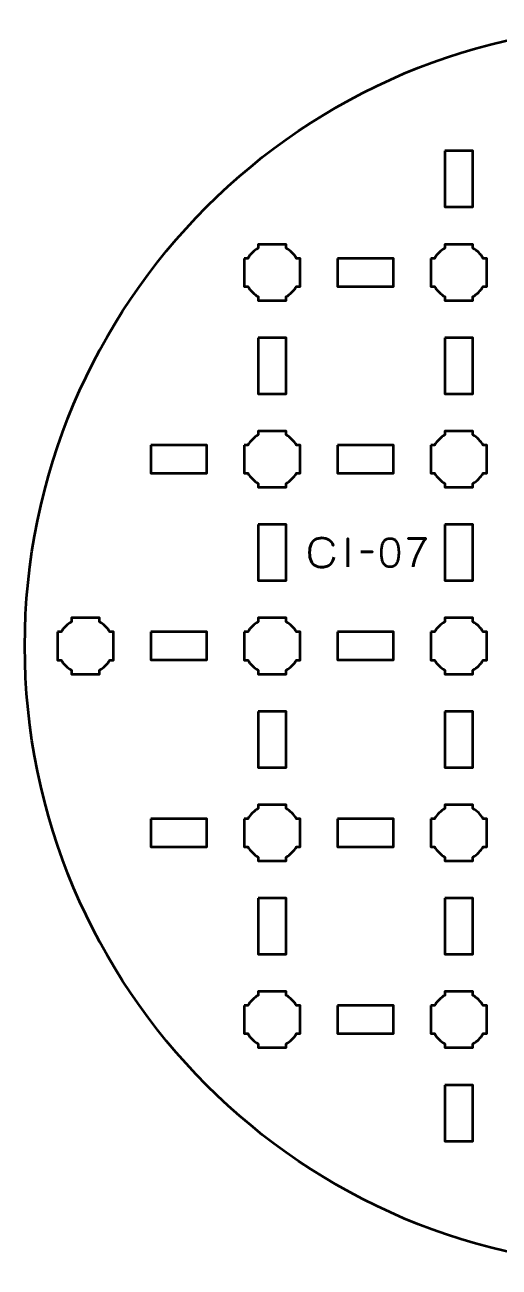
# Model space of a CAD drawing. Header units: centimetres. Extents: x -17.1 to -3.8, y -21.5 to -8.2.
# Drawn here: x -17.15 to -12.07, y -21.5 to -8.2 of the extents above; entities that cross this region are included whole.
import ezdxf

# ---------------------------------------------------------------- set-up
doc = ezdxf.new("R2010")
doc.units = ezdxf.units.CM
doc.header["$MEASUREMENT"] = 0
doc.layers.add('Layer 1', color=7, linetype='Continuous')

msp = doc.modelspace()

# ---------------------------------------------------------------- linework, layer by layer
at = {"layer": 'Layer 1', "lineweight": 53}
msp.add_ellipse((-10.49999, -14.85003), major_axis=(0, 6.65), ratio=1, dxfattribs=at)
for points, knots in [([(-12.64997, -9.54999), (-12.64997, -9.54999), (-12.34997, -9.54999), (-12.34997, -9.54999), (-12.34997, -9.54999), (-12.34997, -9.54999), (-12.34997, -10.14999), (-12.34997, -10.14999), (-12.34997, -10.14999), (-12.34997, -10.14999), (-12.64997, -10.14999), (-12.64997, -10.14999), (-12.64997, -10.14999), (-12.64997, -10.14999), (-12.64997, -9.54999), (-12.64997, -9.54999)], [0, 0, 0, 0, 0.25, 0.25, 0.25, 0.25, 0.5, 0.5, 0.5, 0.5, 0.75, 0.75, 0.75, 0.75, 1, 1, 1, 1]), ([(-14.8, -10.69994), (-14.8, -10.69994), (-14.7598, -10.69994), (-14.7598, -10.69994), (-14.7598, -10.69994), (-14.73347, -10.65442), (-14.69551, -10.61649), (-14.65, -10.59016), (-14.65, -10.59016), (-14.65, -10.59016), (-14.65, -10.54994), (-14.65, -10.54994), (-14.65, -10.54994), (-14.65, -10.54994), (-14.35, -10.54994), (-14.35, -10.54994), (-14.35, -10.54994), (-14.35, -10.54994), (-14.35, -10.59013), (-14.35, -10.59013), (-14.35, -10.59013), (-14.30447, -10.61646), (-14.26648, -10.65441), (-14.24012, -10.69994), (-14.24012, -10.69994), (-14.24012, -10.69994), (-14.2, -10.69994), (-14.2, -10.69994), (-14.2, -10.69994), (-14.2, -10.69994), (-14.2, -10.84536), (-14.2, -10.84536), (-14.2, -10.84536), (-14.2, -10.84536), (-14.19994, -10.85001), (-14.19994, -10.85001), (-14.19994, -10.85001), (-14.19994, -10.85001), (-14.2, -10.85465), (-14.2, -10.85465), (-14.2, -10.85465), (-14.2, -10.85465), (-14.2, -10.99994), (-14.2, -10.99994), (-14.2, -10.99994), (-14.2, -10.99994), (-14.24007, -10.99994), (-14.24007, -10.99994), (-14.24007, -10.99994), (-14.26642, -11.04551), (-14.30442, -11.08352), (-14.35, -11.10988), (-14.35, -11.10988), (-14.35, -11.10988), (-14.35, -11.14994), (-14.35, -11.14994), (-14.35, -11.14994), (-14.35, -11.14994), (-14.49328, -11.14994), (-14.49328, -11.14994), (-14.49328, -11.14994), (-14.49328, -11.14994), (-14.49995, -11.15002), (-14.49995, -11.15002), (-14.49995, -11.15002), (-14.49995, -11.15002), (-14.50663, -11.14994), (-14.50663, -11.14994), (-14.50663, -11.14994), (-14.50663, -11.14994), (-14.65, -11.14994), (-14.65, -11.14994), (-14.65, -11.14994), (-14.65, -11.14994), (-14.65, -11.10984), (-14.65, -11.10984), (-14.65, -11.10984), (-14.69554, -11.08348), (-14.73352, -11.04549), (-14.75985, -10.99994), (-14.75985, -10.99994), (-14.75985, -10.99994), (-14.8, -10.99994), (-14.8, -10.99994), (-14.8, -10.99994), (-14.8, -10.99994), (-14.8, -10.69994), (-14.8, -10.69994)], [0, 0, 0, 0, 0.04545455, 0.04545455, 0.04545455, 0.04545455, 0.09090909, 0.09090909, 0.09090909, 0.09090909, 0.13636364, 0.13636364, 0.13636364, 0.13636364, 0.18181818, 0.18181818, 0.18181818, 0.18181818, 0.22727273, 0.22727273, 0.22727273, 0.22727273, 0.27272727, 0.27272727, 0.27272727, 0.27272727, 0.31818182, 0.31818182, 0.31818182, 0.31818182, 0.36363636, 0.36363636, 0.36363636, 0.36363636, 0.40909091, 0.40909091, 0.40909091, 0.40909091, 0.45454545, 0.45454545, 0.45454545, 0.45454545, 0.5, 0.5, 0.5, 0.5, 0.54545455, 0.54545455, 0.54545455, 0.54545455, 0.59090909, 0.59090909, 0.59090909, 0.59090909, 0.63636364, 0.63636364, 0.63636364, 0.63636364, 0.68181818, 0.68181818, 0.68181818, 0.68181818, 0.72727273, 0.72727273, 0.72727273, 0.72727273, 0.77272727, 0.77272727, 0.77272727, 0.77272727, 0.81818182, 0.81818182, 0.81818182, 0.81818182, 0.86363636, 0.86363636, 0.86363636, 0.86363636, 0.90909091, 0.90909091, 0.90909091, 0.90909091, 0.95454545, 0.95454545, 0.95454545, 0.95454545, 1, 1, 1, 1]), ([(-12.8, -10.69994), (-12.8, -10.69994), (-12.7598, -10.69994), (-12.7598, -10.69994), (-12.7598, -10.69994), (-12.73347, -10.65442), (-12.69551, -10.61649), (-12.65, -10.59016), (-12.65, -10.59016), (-12.65, -10.59016), (-12.65, -10.54994), (-12.65, -10.54994), (-12.65, -10.54994), (-12.65, -10.54994), (-12.35, -10.54994), (-12.35, -10.54994), (-12.35, -10.54994), (-12.35, -10.54994), (-12.35, -10.59013), (-12.35, -10.59013), (-12.35, -10.59013), (-12.30447, -10.61646), (-12.26648, -10.65441), (-12.24012, -10.69994), (-12.24012, -10.69994), (-12.24012, -10.69994), (-12.2, -10.69994), (-12.2, -10.69994), (-12.2, -10.69994), (-12.2, -10.69994), (-12.2, -10.84536), (-12.2, -10.84536), (-12.2, -10.84536), (-12.2, -10.84536), (-12.19994, -10.85001), (-12.19994, -10.85001), (-12.19994, -10.85001), (-12.19994, -10.85001), (-12.2, -10.85465), (-12.2, -10.85465), (-12.2, -10.85465), (-12.2, -10.85465), (-12.2, -10.99994), (-12.2, -10.99994), (-12.2, -10.99994), (-12.2, -10.99994), (-12.24007, -10.99994), (-12.24007, -10.99994), (-12.24007, -10.99994), (-12.26642, -11.04551), (-12.30442, -11.08352), (-12.35, -11.10988), (-12.35, -11.10988), (-12.35, -11.10988), (-12.35, -11.14994), (-12.35, -11.14994), (-12.35, -11.14994), (-12.35, -11.14994), (-12.49328, -11.14994), (-12.49328, -11.14994), (-12.49328, -11.14994), (-12.49328, -11.14994), (-12.49995, -11.15002), (-12.49995, -11.15002), (-12.49995, -11.15002), (-12.49995, -11.15002), (-12.50663, -11.14994), (-12.50663, -11.14994), (-12.50663, -11.14994), (-12.50663, -11.14994), (-12.65, -11.14994), (-12.65, -11.14994), (-12.65, -11.14994), (-12.65, -11.14994), (-12.65, -11.10984), (-12.65, -11.10984), (-12.65, -11.10984), (-12.69554, -11.08348), (-12.73352, -11.04549), (-12.75985, -10.99994), (-12.75985, -10.99994), (-12.75985, -10.99994), (-12.8, -10.99994), (-12.8, -10.99994), (-12.8, -10.99994), (-12.8, -10.99994), (-12.8, -10.69994), (-12.8, -10.69994)], [0, 0, 0, 0, 0.04545455, 0.04545455, 0.04545455, 0.04545455, 0.09090909, 0.09090909, 0.09090909, 0.09090909, 0.13636364, 0.13636364, 0.13636364, 0.13636364, 0.18181818, 0.18181818, 0.18181818, 0.18181818, 0.22727273, 0.22727273, 0.22727273, 0.22727273, 0.27272727, 0.27272727, 0.27272727, 0.27272727, 0.31818182, 0.31818182, 0.31818182, 0.31818182, 0.36363636, 0.36363636, 0.36363636, 0.36363636, 0.40909091, 0.40909091, 0.40909091, 0.40909091, 0.45454545, 0.45454545, 0.45454545, 0.45454545, 0.5, 0.5, 0.5, 0.5, 0.54545455, 0.54545455, 0.54545455, 0.54545455, 0.59090909, 0.59090909, 0.59090909, 0.59090909, 0.63636364, 0.63636364, 0.63636364, 0.63636364, 0.68181818, 0.68181818, 0.68181818, 0.68181818, 0.72727273, 0.72727273, 0.72727273, 0.72727273, 0.77272727, 0.77272727, 0.77272727, 0.77272727, 0.81818182, 0.81818182, 0.81818182, 0.81818182, 0.86363636, 0.86363636, 0.86363636, 0.86363636, 0.90909091, 0.90909091, 0.90909091, 0.90909091, 0.95454545, 0.95454545, 0.95454545, 0.95454545, 1, 1, 1, 1]), ([(-13.79995, -10.69997), (-13.79995, -10.69997), (-13.19995, -10.69997), (-13.19995, -10.69997), (-13.19995, -10.69997), (-13.19995, -10.69997), (-13.19995, -10.99997), (-13.19995, -10.99997), (-13.19995, -10.99997), (-13.19995, -10.99997), (-13.79995, -10.99997), (-13.79995, -10.99997), (-13.79995, -10.99997), (-13.79995, -10.99997), (-13.79995, -10.69997), (-13.79995, -10.69997)], [0, 0, 0, 0, 0.25, 0.25, 0.25, 0.25, 0.5, 0.5, 0.5, 0.5, 0.75, 0.75, 0.75, 0.75, 1, 1, 1, 1]), ([(-14.65004, -11.54999), (-14.65004, -11.54999), (-14.35004, -11.54999), (-14.35004, -11.54999), (-14.35004, -11.54999), (-14.35004, -11.54999), (-14.35004, -12.14999), (-14.35004, -12.14999), (-14.35004, -12.14999), (-14.35004, -12.14999), (-14.65004, -12.14999), (-14.65004, -12.14999), (-14.65004, -12.14999), (-14.65004, -12.14999), (-14.65004, -11.54999), (-14.65004, -11.54999)], [0, 0, 0, 0, 0.25, 0.25, 0.25, 0.25, 0.5, 0.5, 0.5, 0.5, 0.75, 0.75, 0.75, 0.75, 1, 1, 1, 1]), ([(-12.64997, -11.54999), (-12.64997, -11.54999), (-12.34997, -11.54999), (-12.34997, -11.54999), (-12.34997, -11.54999), (-12.34997, -11.54999), (-12.34997, -12.14999), (-12.34997, -12.14999), (-12.34997, -12.14999), (-12.34997, -12.14999), (-12.64997, -12.14999), (-12.64997, -12.14999), (-12.64997, -12.14999), (-12.64997, -12.14999), (-12.64997, -11.54999), (-12.64997, -11.54999)], [0, 0, 0, 0, 0.25, 0.25, 0.25, 0.25, 0.5, 0.5, 0.5, 0.5, 0.75, 0.75, 0.75, 0.75, 1, 1, 1, 1]), ([(-14.8, -12.69994), (-14.8, -12.69994), (-14.7598, -12.69994), (-14.7598, -12.69994), (-14.7598, -12.69994), (-14.73347, -12.65442), (-14.69551, -12.61649), (-14.65, -12.59016), (-14.65, -12.59016), (-14.65, -12.59016), (-14.65, -12.54994), (-14.65, -12.54994), (-14.65, -12.54994), (-14.65, -12.54994), (-14.35, -12.54994), (-14.35, -12.54994), (-14.35, -12.54994), (-14.35, -12.54994), (-14.35, -12.59013), (-14.35, -12.59013), (-14.35, -12.59013), (-14.30447, -12.61646), (-14.26648, -12.65441), (-14.24012, -12.69994), (-14.24012, -12.69994), (-14.24012, -12.69994), (-14.2, -12.69994), (-14.2, -12.69994), (-14.2, -12.69994), (-14.2, -12.69994), (-14.2, -12.84536), (-14.2, -12.84536), (-14.2, -12.84536), (-14.2, -12.84536), (-14.19994, -12.85001), (-14.19994, -12.85001), (-14.19994, -12.85001), (-14.19994, -12.85001), (-14.2, -12.85465), (-14.2, -12.85465), (-14.2, -12.85465), (-14.2, -12.85465), (-14.2, -12.99994), (-14.2, -12.99994), (-14.2, -12.99994), (-14.2, -12.99994), (-14.24007, -12.99994), (-14.24007, -12.99994), (-14.24007, -12.99994), (-14.26642, -13.04551), (-14.30442, -13.08352), (-14.35, -13.10988), (-14.35, -13.10988), (-14.35, -13.10988), (-14.35, -13.14994), (-14.35, -13.14994), (-14.35, -13.14994), (-14.35, -13.14994), (-14.49328, -13.14994), (-14.49328, -13.14994), (-14.49328, -13.14994), (-14.49328, -13.14994), (-14.49995, -13.15002), (-14.49995, -13.15002), (-14.49995, -13.15002), (-14.49995, -13.15002), (-14.50663, -13.14994), (-14.50663, -13.14994), (-14.50663, -13.14994), (-14.50663, -13.14994), (-14.65, -13.14994), (-14.65, -13.14994), (-14.65, -13.14994), (-14.65, -13.14994), (-14.65, -13.10984), (-14.65, -13.10984), (-14.65, -13.10984), (-14.69554, -13.08348), (-14.73352, -13.04549), (-14.75985, -12.99994), (-14.75985, -12.99994), (-14.75985, -12.99994), (-14.8, -12.99994), (-14.8, -12.99994), (-14.8, -12.99994), (-14.8, -12.99994), (-14.8, -12.69994), (-14.8, -12.69994)], [0, 0, 0, 0, 0.04545455, 0.04545455, 0.04545455, 0.04545455, 0.09090909, 0.09090909, 0.09090909, 0.09090909, 0.13636364, 0.13636364, 0.13636364, 0.13636364, 0.18181818, 0.18181818, 0.18181818, 0.18181818, 0.22727273, 0.22727273, 0.22727273, 0.22727273, 0.27272727, 0.27272727, 0.27272727, 0.27272727, 0.31818182, 0.31818182, 0.31818182, 0.31818182, 0.36363636, 0.36363636, 0.36363636, 0.36363636, 0.40909091, 0.40909091, 0.40909091, 0.40909091, 0.45454545, 0.45454545, 0.45454545, 0.45454545, 0.5, 0.5, 0.5, 0.5, 0.54545455, 0.54545455, 0.54545455, 0.54545455, 0.59090909, 0.59090909, 0.59090909, 0.59090909, 0.63636364, 0.63636364, 0.63636364, 0.63636364, 0.68181818, 0.68181818, 0.68181818, 0.68181818, 0.72727273, 0.72727273, 0.72727273, 0.72727273, 0.77272727, 0.77272727, 0.77272727, 0.77272727, 0.81818182, 0.81818182, 0.81818182, 0.81818182, 0.86363636, 0.86363636, 0.86363636, 0.86363636, 0.90909091, 0.90909091, 0.90909091, 0.90909091, 0.95454545, 0.95454545, 0.95454545, 0.95454545, 1, 1, 1, 1]), ([(-12.8, -12.69994), (-12.8, -12.69994), (-12.7598, -12.69994), (-12.7598, -12.69994), (-12.7598, -12.69994), (-12.73347, -12.65442), (-12.69551, -12.61649), (-12.65, -12.59016), (-12.65, -12.59016), (-12.65, -12.59016), (-12.65, -12.54994), (-12.65, -12.54994), (-12.65, -12.54994), (-12.65, -12.54994), (-12.35, -12.54994), (-12.35, -12.54994), (-12.35, -12.54994), (-12.35, -12.54994), (-12.35, -12.59013), (-12.35, -12.59013), (-12.35, -12.59013), (-12.30447, -12.61646), (-12.26648, -12.65441), (-12.24012, -12.69994), (-12.24012, -12.69994), (-12.24012, -12.69994), (-12.2, -12.69994), (-12.2, -12.69994), (-12.2, -12.69994), (-12.2, -12.69994), (-12.2, -12.84536), (-12.2, -12.84536), (-12.2, -12.84536), (-12.2, -12.84536), (-12.19994, -12.85001), (-12.19994, -12.85001), (-12.19994, -12.85001), (-12.19994, -12.85001), (-12.2, -12.85465), (-12.2, -12.85465), (-12.2, -12.85465), (-12.2, -12.85465), (-12.2, -12.99994), (-12.2, -12.99994), (-12.2, -12.99994), (-12.2, -12.99994), (-12.24007, -12.99994), (-12.24007, -12.99994), (-12.24007, -12.99994), (-12.26642, -13.04551), (-12.30442, -13.08352), (-12.35, -13.10988), (-12.35, -13.10988), (-12.35, -13.10988), (-12.35, -13.14994), (-12.35, -13.14994), (-12.35, -13.14994), (-12.35, -13.14994), (-12.49328, -13.14994), (-12.49328, -13.14994), (-12.49328, -13.14994), (-12.49328, -13.14994), (-12.49995, -13.15002), (-12.49995, -13.15002), (-12.49995, -13.15002), (-12.49995, -13.15002), (-12.50663, -13.14994), (-12.50663, -13.14994), (-12.50663, -13.14994), (-12.50663, -13.14994), (-12.65, -13.14994), (-12.65, -13.14994), (-12.65, -13.14994), (-12.65, -13.14994), (-12.65, -13.10984), (-12.65, -13.10984), (-12.65, -13.10984), (-12.69554, -13.08348), (-12.73352, -13.04549), (-12.75985, -12.99994), (-12.75985, -12.99994), (-12.75985, -12.99994), (-12.8, -12.99994), (-12.8, -12.99994), (-12.8, -12.99994), (-12.8, -12.99994), (-12.8, -12.69994), (-12.8, -12.69994)], [0, 0, 0, 0, 0.04545455, 0.04545455, 0.04545455, 0.04545455, 0.09090909, 0.09090909, 0.09090909, 0.09090909, 0.13636364, 0.13636364, 0.13636364, 0.13636364, 0.18181818, 0.18181818, 0.18181818, 0.18181818, 0.22727273, 0.22727273, 0.22727273, 0.22727273, 0.27272727, 0.27272727, 0.27272727, 0.27272727, 0.31818182, 0.31818182, 0.31818182, 0.31818182, 0.36363636, 0.36363636, 0.36363636, 0.36363636, 0.40909091, 0.40909091, 0.40909091, 0.40909091, 0.45454545, 0.45454545, 0.45454545, 0.45454545, 0.5, 0.5, 0.5, 0.5, 0.54545455, 0.54545455, 0.54545455, 0.54545455, 0.59090909, 0.59090909, 0.59090909, 0.59090909, 0.63636364, 0.63636364, 0.63636364, 0.63636364, 0.68181818, 0.68181818, 0.68181818, 0.68181818, 0.72727273, 0.72727273, 0.72727273, 0.72727273, 0.77272727, 0.77272727, 0.77272727, 0.77272727, 0.81818182, 0.81818182, 0.81818182, 0.81818182, 0.86363636, 0.86363636, 0.86363636, 0.86363636, 0.90909091, 0.90909091, 0.90909091, 0.90909091, 0.95454545, 0.95454545, 0.95454545, 0.95454545, 1, 1, 1, 1]), ([(-15.79995, -12.69997), (-15.79995, -12.69997), (-15.19995, -12.69997), (-15.19995, -12.69997), (-15.19995, -12.69997), (-15.19995, -12.69997), (-15.19995, -12.99997), (-15.19995, -12.99997), (-15.19995, -12.99997), (-15.19995, -12.99997), (-15.79995, -12.99997), (-15.79995, -12.99997), (-15.79995, -12.99997), (-15.79995, -12.99997), (-15.79995, -12.69997), (-15.79995, -12.69997)], [0, 0, 0, 0, 0.25, 0.25, 0.25, 0.25, 0.5, 0.5, 0.5, 0.5, 0.75, 0.75, 0.75, 0.75, 1, 1, 1, 1]), ([(-13.79995, -12.69997), (-13.79995, -12.69997), (-13.19995, -12.69997), (-13.19995, -12.69997), (-13.19995, -12.69997), (-13.19995, -12.69997), (-13.19995, -12.99997), (-13.19995, -12.99997), (-13.19995, -12.99997), (-13.19995, -12.99997), (-13.79995, -12.99997), (-13.79995, -12.99997), (-13.79995, -12.99997), (-13.79995, -12.99997), (-13.79995, -12.69997), (-13.79995, -12.69997)], [0, 0, 0, 0, 0.25, 0.25, 0.25, 0.25, 0.5, 0.5, 0.5, 0.5, 0.75, 0.75, 0.75, 0.75, 1, 1, 1, 1]), ([(-14.64997, -13.55002), (-14.64997, -13.55002), (-14.34997, -13.55002), (-14.34997, -13.55002), (-14.34997, -13.55002), (-14.34997, -13.55002), (-14.34997, -14.15002), (-14.34997, -14.15002), (-14.34997, -14.15002), (-14.34997, -14.15002), (-14.64997, -14.15002), (-14.64997, -14.15002), (-14.64997, -14.15002), (-14.64997, -14.15002), (-14.64997, -13.55002), (-14.64997, -13.55002)], [0, 0, 0, 0, 0.25, 0.25, 0.25, 0.25, 0.5, 0.5, 0.5, 0.5, 0.75, 0.75, 0.75, 0.75, 1, 1, 1, 1]), ([(-12.64997, -13.54995), (-12.64997, -13.54995), (-12.34997, -13.54995), (-12.34997, -13.54995), (-12.34997, -13.54995), (-12.34997, -13.54995), (-12.34997, -14.14996), (-12.34997, -14.14996), (-12.34997, -14.14996), (-12.34997, -14.14996), (-12.64997, -14.14996), (-12.64997, -14.14996), (-12.64997, -14.14996), (-12.64997, -14.14996), (-12.64997, -13.54995), (-12.64997, -13.54995)], [0, 0, 0, 0, 0.25, 0.25, 0.25, 0.25, 0.5, 0.5, 0.5, 0.5, 0.75, 0.75, 0.75, 0.75, 1, 1, 1, 1]), ([(-16.8, -14.69994), (-16.8, -14.69994), (-16.7598, -14.69994), (-16.7598, -14.69994), (-16.7598, -14.69994), (-16.73347, -14.65442), (-16.69551, -14.61649), (-16.65, -14.59016), (-16.65, -14.59016), (-16.65, -14.59016), (-16.65, -14.54994), (-16.65, -14.54994), (-16.65, -14.54994), (-16.65, -14.54994), (-16.35, -14.54994), (-16.35, -14.54994), (-16.35, -14.54994), (-16.35, -14.54994), (-16.35, -14.59013), (-16.35, -14.59013), (-16.35, -14.59013), (-16.30447, -14.61646), (-16.26648, -14.65441), (-16.24012, -14.69994), (-16.24012, -14.69994), (-16.24012, -14.69994), (-16.2, -14.69994), (-16.2, -14.69994), (-16.2, -14.69994), (-16.2, -14.69994), (-16.2, -14.84536), (-16.2, -14.84536), (-16.2, -14.84536), (-16.2, -14.84536), (-16.19994, -14.85001), (-16.19994, -14.85001), (-16.19994, -14.85001), (-16.19994, -14.85001), (-16.2, -14.85465), (-16.2, -14.85465), (-16.2, -14.85465), (-16.2, -14.85465), (-16.2, -14.99994), (-16.2, -14.99994), (-16.2, -14.99994), (-16.2, -14.99994), (-16.24007, -14.99994), (-16.24007, -14.99994), (-16.24007, -14.99994), (-16.26642, -15.04551), (-16.30442, -15.08352), (-16.35, -15.10988), (-16.35, -15.10988), (-16.35, -15.10988), (-16.35, -15.14994), (-16.35, -15.14994), (-16.35, -15.14994), (-16.35, -15.14994), (-16.49328, -15.14994), (-16.49328, -15.14994), (-16.49328, -15.14994), (-16.49328, -15.14994), (-16.49995, -15.15002), (-16.49995, -15.15002), (-16.49995, -15.15002), (-16.49995, -15.15002), (-16.50663, -15.14994), (-16.50663, -15.14994), (-16.50663, -15.14994), (-16.50663, -15.14994), (-16.65, -15.14994), (-16.65, -15.14994), (-16.65, -15.14994), (-16.65, -15.14994), (-16.65, -15.10984), (-16.65, -15.10984), (-16.65, -15.10984), (-16.69554, -15.08348), (-16.73352, -15.04549), (-16.75985, -14.99994), (-16.75985, -14.99994), (-16.75985, -14.99994), (-16.8, -14.99994), (-16.8, -14.99994), (-16.8, -14.99994), (-16.8, -14.99994), (-16.8, -14.69994), (-16.8, -14.69994)], [0, 0, 0, 0, 0.04545455, 0.04545455, 0.04545455, 0.04545455, 0.09090909, 0.09090909, 0.09090909, 0.09090909, 0.13636364, 0.13636364, 0.13636364, 0.13636364, 0.18181818, 0.18181818, 0.18181818, 0.18181818, 0.22727273, 0.22727273, 0.22727273, 0.22727273, 0.27272727, 0.27272727, 0.27272727, 0.27272727, 0.31818182, 0.31818182, 0.31818182, 0.31818182, 0.36363636, 0.36363636, 0.36363636, 0.36363636, 0.40909091, 0.40909091, 0.40909091, 0.40909091, 0.45454545, 0.45454545, 0.45454545, 0.45454545, 0.5, 0.5, 0.5, 0.5, 0.54545455, 0.54545455, 0.54545455, 0.54545455, 0.59090909, 0.59090909, 0.59090909, 0.59090909, 0.63636364, 0.63636364, 0.63636364, 0.63636364, 0.68181818, 0.68181818, 0.68181818, 0.68181818, 0.72727273, 0.72727273, 0.72727273, 0.72727273, 0.77272727, 0.77272727, 0.77272727, 0.77272727, 0.81818182, 0.81818182, 0.81818182, 0.81818182, 0.86363636, 0.86363636, 0.86363636, 0.86363636, 0.90909091, 0.90909091, 0.90909091, 0.90909091, 0.95454545, 0.95454545, 0.95454545, 0.95454545, 1, 1, 1, 1]), ([(-14.8, -14.69994), (-14.8, -14.69994), (-14.7598, -14.69994), (-14.7598, -14.69994), (-14.7598, -14.69994), (-14.73347, -14.65442), (-14.69551, -14.61649), (-14.65, -14.59016), (-14.65, -14.59016), (-14.65, -14.59016), (-14.65, -14.54994), (-14.65, -14.54994), (-14.65, -14.54994), (-14.65, -14.54994), (-14.35, -14.54994), (-14.35, -14.54994), (-14.35, -14.54994), (-14.35, -14.54994), (-14.35, -14.59013), (-14.35, -14.59013), (-14.35, -14.59013), (-14.30447, -14.61646), (-14.26648, -14.65441), (-14.24012, -14.69994), (-14.24012, -14.69994), (-14.24012, -14.69994), (-14.2, -14.69994), (-14.2, -14.69994), (-14.2, -14.69994), (-14.2, -14.69994), (-14.2, -14.84536), (-14.2, -14.84536), (-14.2, -14.84536), (-14.2, -14.84536), (-14.19994, -14.85001), (-14.19994, -14.85001), (-14.19994, -14.85001), (-14.19994, -14.85001), (-14.2, -14.85465), (-14.2, -14.85465), (-14.2, -14.85465), (-14.2, -14.85465), (-14.2, -14.99994), (-14.2, -14.99994), (-14.2, -14.99994), (-14.2, -14.99994), (-14.24007, -14.99994), (-14.24007, -14.99994), (-14.24007, -14.99994), (-14.26642, -15.04551), (-14.30442, -15.08352), (-14.35, -15.10988), (-14.35, -15.10988), (-14.35, -15.10988), (-14.35, -15.14994), (-14.35, -15.14994), (-14.35, -15.14994), (-14.35, -15.14994), (-14.49328, -15.14994), (-14.49328, -15.14994), (-14.49328, -15.14994), (-14.49328, -15.14994), (-14.49995, -15.15002), (-14.49995, -15.15002), (-14.49995, -15.15002), (-14.49995, -15.15002), (-14.50663, -15.14994), (-14.50663, -15.14994), (-14.50663, -15.14994), (-14.50663, -15.14994), (-14.65, -15.14994), (-14.65, -15.14994), (-14.65, -15.14994), (-14.65, -15.14994), (-14.65, -15.10984), (-14.65, -15.10984), (-14.65, -15.10984), (-14.69554, -15.08348), (-14.73352, -15.04549), (-14.75985, -14.99994), (-14.75985, -14.99994), (-14.75985, -14.99994), (-14.8, -14.99994), (-14.8, -14.99994), (-14.8, -14.99994), (-14.8, -14.99994), (-14.8, -14.69994), (-14.8, -14.69994)], [0, 0, 0, 0, 0.04545455, 0.04545455, 0.04545455, 0.04545455, 0.09090909, 0.09090909, 0.09090909, 0.09090909, 0.13636364, 0.13636364, 0.13636364, 0.13636364, 0.18181818, 0.18181818, 0.18181818, 0.18181818, 0.22727273, 0.22727273, 0.22727273, 0.22727273, 0.27272727, 0.27272727, 0.27272727, 0.27272727, 0.31818182, 0.31818182, 0.31818182, 0.31818182, 0.36363636, 0.36363636, 0.36363636, 0.36363636, 0.40909091, 0.40909091, 0.40909091, 0.40909091, 0.45454545, 0.45454545, 0.45454545, 0.45454545, 0.5, 0.5, 0.5, 0.5, 0.54545455, 0.54545455, 0.54545455, 0.54545455, 0.59090909, 0.59090909, 0.59090909, 0.59090909, 0.63636364, 0.63636364, 0.63636364, 0.63636364, 0.68181818, 0.68181818, 0.68181818, 0.68181818, 0.72727273, 0.72727273, 0.72727273, 0.72727273, 0.77272727, 0.77272727, 0.77272727, 0.77272727, 0.81818182, 0.81818182, 0.81818182, 0.81818182, 0.86363636, 0.86363636, 0.86363636, 0.86363636, 0.90909091, 0.90909091, 0.90909091, 0.90909091, 0.95454545, 0.95454545, 0.95454545, 0.95454545, 1, 1, 1, 1]), ([(-12.8, -14.69994), (-12.8, -14.69994), (-12.7598, -14.69994), (-12.7598, -14.69994), (-12.7598, -14.69994), (-12.73347, -14.65442), (-12.69551, -14.61649), (-12.65, -14.59016), (-12.65, -14.59016), (-12.65, -14.59016), (-12.65, -14.54994), (-12.65, -14.54994), (-12.65, -14.54994), (-12.65, -14.54994), (-12.35, -14.54994), (-12.35, -14.54994), (-12.35, -14.54994), (-12.35, -14.54994), (-12.35, -14.59013), (-12.35, -14.59013), (-12.35, -14.59013), (-12.30447, -14.61646), (-12.26648, -14.65441), (-12.24012, -14.69994), (-12.24012, -14.69994), (-12.24012, -14.69994), (-12.2, -14.69994), (-12.2, -14.69994), (-12.2, -14.69994), (-12.2, -14.69994), (-12.2, -14.84536), (-12.2, -14.84536), (-12.2, -14.84536), (-12.2, -14.84536), (-12.19994, -14.85001), (-12.19994, -14.85001), (-12.19994, -14.85001), (-12.19994, -14.85001), (-12.2, -14.85465), (-12.2, -14.85465), (-12.2, -14.85465), (-12.2, -14.85465), (-12.2, -14.99994), (-12.2, -14.99994), (-12.2, -14.99994), (-12.2, -14.99994), (-12.24007, -14.99994), (-12.24007, -14.99994), (-12.24007, -14.99994), (-12.26642, -15.04551), (-12.30442, -15.08352), (-12.35, -15.10988), (-12.35, -15.10988), (-12.35, -15.10988), (-12.35, -15.14994), (-12.35, -15.14994), (-12.35, -15.14994), (-12.35, -15.14994), (-12.49328, -15.14994), (-12.49328, -15.14994), (-12.49328, -15.14994), (-12.49328, -15.14994), (-12.49995, -15.15002), (-12.49995, -15.15002), (-12.49995, -15.15002), (-12.49995, -15.15002), (-12.50663, -15.14994), (-12.50663, -15.14994), (-12.50663, -15.14994), (-12.50663, -15.14994), (-12.65, -15.14994), (-12.65, -15.14994), (-12.65, -15.14994), (-12.65, -15.14994), (-12.65, -15.10984), (-12.65, -15.10984), (-12.65, -15.10984), (-12.69554, -15.08348), (-12.73352, -15.04549), (-12.75985, -14.99994), (-12.75985, -14.99994), (-12.75985, -14.99994), (-12.8, -14.99994), (-12.8, -14.99994), (-12.8, -14.99994), (-12.8, -14.99994), (-12.8, -14.69994), (-12.8, -14.69994)], [0, 0, 0, 0, 0.04545455, 0.04545455, 0.04545455, 0.04545455, 0.09090909, 0.09090909, 0.09090909, 0.09090909, 0.13636364, 0.13636364, 0.13636364, 0.13636364, 0.18181818, 0.18181818, 0.18181818, 0.18181818, 0.22727273, 0.22727273, 0.22727273, 0.22727273, 0.27272727, 0.27272727, 0.27272727, 0.27272727, 0.31818182, 0.31818182, 0.31818182, 0.31818182, 0.36363636, 0.36363636, 0.36363636, 0.36363636, 0.40909091, 0.40909091, 0.40909091, 0.40909091, 0.45454545, 0.45454545, 0.45454545, 0.45454545, 0.5, 0.5, 0.5, 0.5, 0.54545455, 0.54545455, 0.54545455, 0.54545455, 0.59090909, 0.59090909, 0.59090909, 0.59090909, 0.63636364, 0.63636364, 0.63636364, 0.63636364, 0.68181818, 0.68181818, 0.68181818, 0.68181818, 0.72727273, 0.72727273, 0.72727273, 0.72727273, 0.77272727, 0.77272727, 0.77272727, 0.77272727, 0.81818182, 0.81818182, 0.81818182, 0.81818182, 0.86363636, 0.86363636, 0.86363636, 0.86363636, 0.90909091, 0.90909091, 0.90909091, 0.90909091, 0.95454545, 0.95454545, 0.95454545, 0.95454545, 1, 1, 1, 1]), ([(-15.79995, -14.6999), (-15.79995, -14.6999), (-15.19995, -14.6999), (-15.19995, -14.6999), (-15.19995, -14.6999), (-15.19995, -14.6999), (-15.19995, -14.9999), (-15.19995, -14.9999), (-15.19995, -14.9999), (-15.19995, -14.9999), (-15.79995, -14.9999), (-15.79995, -14.9999), (-15.79995, -14.9999), (-15.79995, -14.9999), (-15.79995, -14.6999), (-15.79995, -14.6999)], [0, 0, 0, 0, 0.25, 0.25, 0.25, 0.25, 0.5, 0.5, 0.5, 0.5, 0.75, 0.75, 0.75, 0.75, 1, 1, 1, 1]), ([(-13.79995, -14.6999), (-13.79995, -14.6999), (-13.19995, -14.6999), (-13.19995, -14.6999), (-13.19995, -14.6999), (-13.19995, -14.6999), (-13.19995, -14.9999), (-13.19995, -14.9999), (-13.19995, -14.9999), (-13.19995, -14.9999), (-13.79995, -14.9999), (-13.79995, -14.9999), (-13.79995, -14.9999), (-13.79995, -14.9999), (-13.79995, -14.6999), (-13.79995, -14.6999)], [0, 0, 0, 0, 0.25, 0.25, 0.25, 0.25, 0.5, 0.5, 0.5, 0.5, 0.75, 0.75, 0.75, 0.75, 1, 1, 1, 1]), ([(-14.64997, -15.55002), (-14.64997, -15.55002), (-14.34997, -15.55002), (-14.34997, -15.55002), (-14.34997, -15.55002), (-14.34997, -15.55002), (-14.34997, -16.15002), (-14.34997, -16.15002), (-14.34997, -16.15002), (-14.34997, -16.15002), (-14.64997, -16.15002), (-14.64997, -16.15002), (-14.64997, -16.15002), (-14.64997, -16.15002), (-14.64997, -15.55002), (-14.64997, -15.55002)], [0, 0, 0, 0, 0.25, 0.25, 0.25, 0.25, 0.5, 0.5, 0.5, 0.5, 0.75, 0.75, 0.75, 0.75, 1, 1, 1, 1]), ([(-12.64997, -15.55002), (-12.64997, -15.55002), (-12.34997, -15.55002), (-12.34997, -15.55002), (-12.34997, -15.55002), (-12.34997, -15.55002), (-12.34997, -16.15002), (-12.34997, -16.15002), (-12.34997, -16.15002), (-12.34997, -16.15002), (-12.64997, -16.15002), (-12.64997, -16.15002), (-12.64997, -16.15002), (-12.64997, -16.15002), (-12.64997, -15.55002), (-12.64997, -15.55002)], [0, 0, 0, 0, 0.25, 0.25, 0.25, 0.25, 0.5, 0.5, 0.5, 0.5, 0.75, 0.75, 0.75, 0.75, 1, 1, 1, 1]), ([(-14.8, -16.69994), (-14.8, -16.69994), (-14.7598, -16.69994), (-14.7598, -16.69994), (-14.7598, -16.69994), (-14.73347, -16.65442), (-14.69551, -16.61649), (-14.65, -16.59016), (-14.65, -16.59016), (-14.65, -16.59016), (-14.65, -16.54994), (-14.65, -16.54994), (-14.65, -16.54994), (-14.65, -16.54994), (-14.35, -16.54994), (-14.35, -16.54994), (-14.35, -16.54994), (-14.35, -16.54994), (-14.35, -16.59013), (-14.35, -16.59013), (-14.35, -16.59013), (-14.30447, -16.61646), (-14.26648, -16.65441), (-14.24012, -16.69994), (-14.24012, -16.69994), (-14.24012, -16.69994), (-14.2, -16.69994), (-14.2, -16.69994), (-14.2, -16.69994), (-14.2, -16.69994), (-14.2, -16.84536), (-14.2, -16.84536), (-14.2, -16.84536), (-14.2, -16.84536), (-14.19994, -16.85001), (-14.19994, -16.85001), (-14.19994, -16.85001), (-14.19994, -16.85001), (-14.2, -16.85465), (-14.2, -16.85465), (-14.2, -16.85465), (-14.2, -16.85465), (-14.2, -16.99994), (-14.2, -16.99994), (-14.2, -16.99994), (-14.2, -16.99994), (-14.24007, -16.99994), (-14.24007, -16.99994), (-14.24007, -16.99994), (-14.26642, -17.04551), (-14.30442, -17.08352), (-14.35, -17.10988), (-14.35, -17.10988), (-14.35, -17.10988), (-14.35, -17.14994), (-14.35, -17.14994), (-14.35, -17.14994), (-14.35, -17.14994), (-14.49328, -17.14994), (-14.49328, -17.14994), (-14.49328, -17.14994), (-14.49328, -17.14994), (-14.49995, -17.15002), (-14.49995, -17.15002), (-14.49995, -17.15002), (-14.49995, -17.15002), (-14.50663, -17.14994), (-14.50663, -17.14994), (-14.50663, -17.14994), (-14.50663, -17.14994), (-14.65, -17.14994), (-14.65, -17.14994), (-14.65, -17.14994), (-14.65, -17.14994), (-14.65, -17.10984), (-14.65, -17.10984), (-14.65, -17.10984), (-14.69554, -17.08348), (-14.73352, -17.04549), (-14.75985, -16.99994), (-14.75985, -16.99994), (-14.75985, -16.99994), (-14.8, -16.99994), (-14.8, -16.99994), (-14.8, -16.99994), (-14.8, -16.99994), (-14.8, -16.69994), (-14.8, -16.69994)], [0, 0, 0, 0, 0.04545455, 0.04545455, 0.04545455, 0.04545455, 0.09090909, 0.09090909, 0.09090909, 0.09090909, 0.13636364, 0.13636364, 0.13636364, 0.13636364, 0.18181818, 0.18181818, 0.18181818, 0.18181818, 0.22727273, 0.22727273, 0.22727273, 0.22727273, 0.27272727, 0.27272727, 0.27272727, 0.27272727, 0.31818182, 0.31818182, 0.31818182, 0.31818182, 0.36363636, 0.36363636, 0.36363636, 0.36363636, 0.40909091, 0.40909091, 0.40909091, 0.40909091, 0.45454545, 0.45454545, 0.45454545, 0.45454545, 0.5, 0.5, 0.5, 0.5, 0.54545455, 0.54545455, 0.54545455, 0.54545455, 0.59090909, 0.59090909, 0.59090909, 0.59090909, 0.63636364, 0.63636364, 0.63636364, 0.63636364, 0.68181818, 0.68181818, 0.68181818, 0.68181818, 0.72727273, 0.72727273, 0.72727273, 0.72727273, 0.77272727, 0.77272727, 0.77272727, 0.77272727, 0.81818182, 0.81818182, 0.81818182, 0.81818182, 0.86363636, 0.86363636, 0.86363636, 0.86363636, 0.90909091, 0.90909091, 0.90909091, 0.90909091, 0.95454545, 0.95454545, 0.95454545, 0.95454545, 1, 1, 1, 1]), ([(-12.8, -16.69994), (-12.8, -16.69994), (-12.7598, -16.69994), (-12.7598, -16.69994), (-12.7598, -16.69994), (-12.73347, -16.65442), (-12.69551, -16.61649), (-12.65, -16.59016), (-12.65, -16.59016), (-12.65, -16.59016), (-12.65, -16.54994), (-12.65, -16.54994), (-12.65, -16.54994), (-12.65, -16.54994), (-12.35, -16.54994), (-12.35, -16.54994), (-12.35, -16.54994), (-12.35, -16.54994), (-12.35, -16.59013), (-12.35, -16.59013), (-12.35, -16.59013), (-12.30447, -16.61646), (-12.26648, -16.65441), (-12.24012, -16.69994), (-12.24012, -16.69994), (-12.24012, -16.69994), (-12.2, -16.69994), (-12.2, -16.69994), (-12.2, -16.69994), (-12.2, -16.69994), (-12.2, -16.84536), (-12.2, -16.84536), (-12.2, -16.84536), (-12.2, -16.84536), (-12.19994, -16.85001), (-12.19994, -16.85001), (-12.19994, -16.85001), (-12.19994, -16.85001), (-12.2, -16.85465), (-12.2, -16.85465), (-12.2, -16.85465), (-12.2, -16.85465), (-12.2, -16.99994), (-12.2, -16.99994), (-12.2, -16.99994), (-12.2, -16.99994), (-12.24007, -16.99994), (-12.24007, -16.99994), (-12.24007, -16.99994), (-12.26642, -17.04551), (-12.30442, -17.08352), (-12.35, -17.10988), (-12.35, -17.10988), (-12.35, -17.10988), (-12.35, -17.14994), (-12.35, -17.14994), (-12.35, -17.14994), (-12.35, -17.14994), (-12.49328, -17.14994), (-12.49328, -17.14994), (-12.49328, -17.14994), (-12.49328, -17.14994), (-12.49995, -17.15002), (-12.49995, -17.15002), (-12.49995, -17.15002), (-12.49995, -17.15002), (-12.50663, -17.14994), (-12.50663, -17.14994), (-12.50663, -17.14994), (-12.50663, -17.14994), (-12.65, -17.14994), (-12.65, -17.14994), (-12.65, -17.14994), (-12.65, -17.14994), (-12.65, -17.10984), (-12.65, -17.10984), (-12.65, -17.10984), (-12.69554, -17.08348), (-12.73352, -17.04549), (-12.75985, -16.99994), (-12.75985, -16.99994), (-12.75985, -16.99994), (-12.8, -16.99994), (-12.8, -16.99994), (-12.8, -16.99994), (-12.8, -16.99994), (-12.8, -16.69994), (-12.8, -16.69994)], [0, 0, 0, 0, 0.04545455, 0.04545455, 0.04545455, 0.04545455, 0.09090909, 0.09090909, 0.09090909, 0.09090909, 0.13636364, 0.13636364, 0.13636364, 0.13636364, 0.18181818, 0.18181818, 0.18181818, 0.18181818, 0.22727273, 0.22727273, 0.22727273, 0.22727273, 0.27272727, 0.27272727, 0.27272727, 0.27272727, 0.31818182, 0.31818182, 0.31818182, 0.31818182, 0.36363636, 0.36363636, 0.36363636, 0.36363636, 0.40909091, 0.40909091, 0.40909091, 0.40909091, 0.45454545, 0.45454545, 0.45454545, 0.45454545, 0.5, 0.5, 0.5, 0.5, 0.54545455, 0.54545455, 0.54545455, 0.54545455, 0.59090909, 0.59090909, 0.59090909, 0.59090909, 0.63636364, 0.63636364, 0.63636364, 0.63636364, 0.68181818, 0.68181818, 0.68181818, 0.68181818, 0.72727273, 0.72727273, 0.72727273, 0.72727273, 0.77272727, 0.77272727, 0.77272727, 0.77272727, 0.81818182, 0.81818182, 0.81818182, 0.81818182, 0.86363636, 0.86363636, 0.86363636, 0.86363636, 0.90909091, 0.90909091, 0.90909091, 0.90909091, 0.95454545, 0.95454545, 0.95454545, 0.95454545, 1, 1, 1, 1]), ([(-15.79995, -16.7), (-15.79995, -16.7), (-15.19995, -16.7), (-15.19995, -16.7), (-15.19995, -16.7), (-15.19995, -16.7), (-15.19995, -17.00001), (-15.19995, -17.00001), (-15.19995, -17.00001), (-15.19995, -17.00001), (-15.79995, -17.00001), (-15.79995, -17.00001), (-15.79995, -17.00001), (-15.79995, -17.00001), (-15.79995, -16.7), (-15.79995, -16.7)], [0, 0, 0, 0, 0.25, 0.25, 0.25, 0.25, 0.5, 0.5, 0.5, 0.5, 0.75, 0.75, 0.75, 0.75, 1, 1, 1, 1]), ([(-13.79995, -16.7), (-13.79995, -16.7), (-13.19995, -16.7), (-13.19995, -16.7), (-13.19995, -16.7), (-13.19995, -16.7), (-13.19995, -17.00001), (-13.19995, -17.00001), (-13.19995, -17.00001), (-13.19995, -17.00001), (-13.79995, -17.00001), (-13.79995, -17.00001), (-13.79995, -17.00001), (-13.79995, -17.00001), (-13.79995, -16.7), (-13.79995, -16.7)], [0, 0, 0, 0, 0.25, 0.25, 0.25, 0.25, 0.5, 0.5, 0.5, 0.5, 0.75, 0.75, 0.75, 0.75, 1, 1, 1, 1]), ([(-14.64997, -17.55002), (-14.64997, -17.55002), (-14.34997, -17.55002), (-14.34997, -17.55002), (-14.34997, -17.55002), (-14.34997, -17.55002), (-14.34997, -18.15002), (-14.34997, -18.15002), (-14.34997, -18.15002), (-14.34997, -18.15002), (-14.64997, -18.15002), (-14.64997, -18.15002), (-14.64997, -18.15002), (-14.64997, -18.15002), (-14.64997, -17.55002), (-14.64997, -17.55002)], [0, 0, 0, 0, 0.25, 0.25, 0.25, 0.25, 0.5, 0.5, 0.5, 0.5, 0.75, 0.75, 0.75, 0.75, 1, 1, 1, 1]), ([(-12.64997, -17.54999), (-12.64997, -17.54999), (-12.34997, -17.54999), (-12.34997, -17.54999), (-12.34997, -17.54999), (-12.34997, -17.54999), (-12.34997, -18.14999), (-12.34997, -18.14999), (-12.34997, -18.14999), (-12.34997, -18.14999), (-12.64997, -18.14999), (-12.64997, -18.14999), (-12.64997, -18.14999), (-12.64997, -18.14999), (-12.64997, -17.54999), (-12.64997, -17.54999)], [0, 0, 0, 0, 0.25, 0.25, 0.25, 0.25, 0.5, 0.5, 0.5, 0.5, 0.75, 0.75, 0.75, 0.75, 1, 1, 1, 1]), ([(-14.8, -18.69994), (-14.8, -18.69994), (-14.7598, -18.69994), (-14.7598, -18.69994), (-14.7598, -18.69994), (-14.73347, -18.65442), (-14.69551, -18.61649), (-14.65, -18.59016), (-14.65, -18.59016), (-14.65, -18.59016), (-14.65, -18.54994), (-14.65, -18.54994), (-14.65, -18.54994), (-14.65, -18.54994), (-14.35, -18.54994), (-14.35, -18.54994), (-14.35, -18.54994), (-14.35, -18.54994), (-14.35, -18.59013), (-14.35, -18.59013), (-14.35, -18.59013), (-14.30447, -18.61646), (-14.26648, -18.65441), (-14.24012, -18.69994), (-14.24012, -18.69994), (-14.24012, -18.69994), (-14.2, -18.69994), (-14.2, -18.69994), (-14.2, -18.69994), (-14.2, -18.69994), (-14.2, -18.84536), (-14.2, -18.84536), (-14.2, -18.84536), (-14.2, -18.84536), (-14.19994, -18.85001), (-14.19994, -18.85001), (-14.19994, -18.85001), (-14.19994, -18.85001), (-14.2, -18.85465), (-14.2, -18.85465), (-14.2, -18.85465), (-14.2, -18.85465), (-14.2, -18.99994), (-14.2, -18.99994), (-14.2, -18.99994), (-14.2, -18.99994), (-14.24007, -18.99994), (-14.24007, -18.99994), (-14.24007, -18.99994), (-14.26642, -19.04551), (-14.30442, -19.08352), (-14.35, -19.10988), (-14.35, -19.10988), (-14.35, -19.10988), (-14.35, -19.14994), (-14.35, -19.14994), (-14.35, -19.14994), (-14.35, -19.14994), (-14.49328, -19.14994), (-14.49328, -19.14994), (-14.49328, -19.14994), (-14.49328, -19.14994), (-14.49995, -19.15002), (-14.49995, -19.15002), (-14.49995, -19.15002), (-14.49995, -19.15002), (-14.50663, -19.14994), (-14.50663, -19.14994), (-14.50663, -19.14994), (-14.50663, -19.14994), (-14.65, -19.14994), (-14.65, -19.14994), (-14.65, -19.14994), (-14.65, -19.14994), (-14.65, -19.10984), (-14.65, -19.10984), (-14.65, -19.10984), (-14.69554, -19.08348), (-14.73352, -19.04549), (-14.75985, -18.99994), (-14.75985, -18.99994), (-14.75985, -18.99994), (-14.8, -18.99994), (-14.8, -18.99994), (-14.8, -18.99994), (-14.8, -18.99994), (-14.8, -18.69994), (-14.8, -18.69994)], [0, 0, 0, 0, 0.04545455, 0.04545455, 0.04545455, 0.04545455, 0.09090909, 0.09090909, 0.09090909, 0.09090909, 0.13636364, 0.13636364, 0.13636364, 0.13636364, 0.18181818, 0.18181818, 0.18181818, 0.18181818, 0.22727273, 0.22727273, 0.22727273, 0.22727273, 0.27272727, 0.27272727, 0.27272727, 0.27272727, 0.31818182, 0.31818182, 0.31818182, 0.31818182, 0.36363636, 0.36363636, 0.36363636, 0.36363636, 0.40909091, 0.40909091, 0.40909091, 0.40909091, 0.45454545, 0.45454545, 0.45454545, 0.45454545, 0.5, 0.5, 0.5, 0.5, 0.54545455, 0.54545455, 0.54545455, 0.54545455, 0.59090909, 0.59090909, 0.59090909, 0.59090909, 0.63636364, 0.63636364, 0.63636364, 0.63636364, 0.68181818, 0.68181818, 0.68181818, 0.68181818, 0.72727273, 0.72727273, 0.72727273, 0.72727273, 0.77272727, 0.77272727, 0.77272727, 0.77272727, 0.81818182, 0.81818182, 0.81818182, 0.81818182, 0.86363636, 0.86363636, 0.86363636, 0.86363636, 0.90909091, 0.90909091, 0.90909091, 0.90909091, 0.95454545, 0.95454545, 0.95454545, 0.95454545, 1, 1, 1, 1]), ([(-12.8, -18.69994), (-12.8, -18.69994), (-12.7598, -18.69994), (-12.7598, -18.69994), (-12.7598, -18.69994), (-12.73347, -18.65442), (-12.69551, -18.61649), (-12.65, -18.59016), (-12.65, -18.59016), (-12.65, -18.59016), (-12.65, -18.54994), (-12.65, -18.54994), (-12.65, -18.54994), (-12.65, -18.54994), (-12.35, -18.54994), (-12.35, -18.54994), (-12.35, -18.54994), (-12.35, -18.54994), (-12.35, -18.59013), (-12.35, -18.59013), (-12.35, -18.59013), (-12.30447, -18.61646), (-12.26648, -18.65441), (-12.24012, -18.69994), (-12.24012, -18.69994), (-12.24012, -18.69994), (-12.2, -18.69994), (-12.2, -18.69994), (-12.2, -18.69994), (-12.2, -18.69994), (-12.2, -18.84536), (-12.2, -18.84536), (-12.2, -18.84536), (-12.2, -18.84536), (-12.19994, -18.85001), (-12.19994, -18.85001), (-12.19994, -18.85001), (-12.19994, -18.85001), (-12.2, -18.85465), (-12.2, -18.85465), (-12.2, -18.85465), (-12.2, -18.85465), (-12.2, -18.99994), (-12.2, -18.99994), (-12.2, -18.99994), (-12.2, -18.99994), (-12.24007, -18.99994), (-12.24007, -18.99994), (-12.24007, -18.99994), (-12.26642, -19.04551), (-12.30442, -19.08352), (-12.35, -19.10988), (-12.35, -19.10988), (-12.35, -19.10988), (-12.35, -19.14994), (-12.35, -19.14994), (-12.35, -19.14994), (-12.35, -19.14994), (-12.49328, -19.14994), (-12.49328, -19.14994), (-12.49328, -19.14994), (-12.49328, -19.14994), (-12.49995, -19.15002), (-12.49995, -19.15002), (-12.49995, -19.15002), (-12.49995, -19.15002), (-12.50663, -19.14994), (-12.50663, -19.14994), (-12.50663, -19.14994), (-12.50663, -19.14994), (-12.65, -19.14994), (-12.65, -19.14994), (-12.65, -19.14994), (-12.65, -19.14994), (-12.65, -19.10984), (-12.65, -19.10984), (-12.65, -19.10984), (-12.69554, -19.08348), (-12.73352, -19.04549), (-12.75985, -18.99994), (-12.75985, -18.99994), (-12.75985, -18.99994), (-12.8, -18.99994), (-12.8, -18.99994), (-12.8, -18.99994), (-12.8, -18.99994), (-12.8, -18.69994), (-12.8, -18.69994)], [0, 0, 0, 0, 0.04545455, 0.04545455, 0.04545455, 0.04545455, 0.09090909, 0.09090909, 0.09090909, 0.09090909, 0.13636364, 0.13636364, 0.13636364, 0.13636364, 0.18181818, 0.18181818, 0.18181818, 0.18181818, 0.22727273, 0.22727273, 0.22727273, 0.22727273, 0.27272727, 0.27272727, 0.27272727, 0.27272727, 0.31818182, 0.31818182, 0.31818182, 0.31818182, 0.36363636, 0.36363636, 0.36363636, 0.36363636, 0.40909091, 0.40909091, 0.40909091, 0.40909091, 0.45454545, 0.45454545, 0.45454545, 0.45454545, 0.5, 0.5, 0.5, 0.5, 0.54545455, 0.54545455, 0.54545455, 0.54545455, 0.59090909, 0.59090909, 0.59090909, 0.59090909, 0.63636364, 0.63636364, 0.63636364, 0.63636364, 0.68181818, 0.68181818, 0.68181818, 0.68181818, 0.72727273, 0.72727273, 0.72727273, 0.72727273, 0.77272727, 0.77272727, 0.77272727, 0.77272727, 0.81818182, 0.81818182, 0.81818182, 0.81818182, 0.86363636, 0.86363636, 0.86363636, 0.86363636, 0.90909091, 0.90909091, 0.90909091, 0.90909091, 0.95454545, 0.95454545, 0.95454545, 0.95454545, 1, 1, 1, 1]), ([(-13.79995, -18.69997), (-13.79995, -18.69997), (-13.19995, -18.69997), (-13.19995, -18.69997), (-13.19995, -18.69997), (-13.19995, -18.69997), (-13.19995, -18.99997), (-13.19995, -18.99997), (-13.19995, -18.99997), (-13.19995, -18.99997), (-13.79995, -18.99997), (-13.79995, -18.99997), (-13.79995, -18.99997), (-13.79995, -18.99997), (-13.79995, -18.69997), (-13.79995, -18.69997)], [0, 0, 0, 0, 0.25, 0.25, 0.25, 0.25, 0.5, 0.5, 0.5, 0.5, 0.75, 0.75, 0.75, 0.75, 1, 1, 1, 1]), ([(-12.64997, -19.54999), (-12.64997, -19.54999), (-12.34997, -19.54999), (-12.34997, -19.54999), (-12.34997, -19.54999), (-12.34997, -19.54999), (-12.34997, -20.14999), (-12.34997, -20.14999), (-12.34997, -20.14999), (-12.34997, -20.14999), (-12.64997, -20.14999), (-12.64997, -20.14999), (-12.64997, -20.14999), (-12.64997, -20.14999), (-12.64997, -19.54999), (-12.64997, -19.54999)], [0, 0, 0, 0, 0.25, 0.25, 0.25, 0.25, 0.5, 0.5, 0.5, 0.5, 0.75, 0.75, 0.75, 0.75, 1, 1, 1, 1])]:
    msp.add_open_spline(points, degree=3, knots=knots, dxfattribs=at)
at = {"layer": 'Layer 1', "color": 5, "lineweight": 53}
for points, knots in [([(-13.84035, -13.90037), (-13.84487, -13.92457), (-13.85277, -13.94454), (-13.86385, -13.9602), (-13.86385, -13.9602), (-13.87499, -13.9758), (-13.88925, -13.98737), (-13.9066, -13.99492), (-13.9066, -13.99492), (-13.92389, -14.00247), (-13.94421, -14.00628), (-13.96735, -14.00621), (-13.96735, -14.00621), (-13.9955, -14.00628), (-14.01942, -14.00084), (-14.03904, -13.98977), (-14.03904, -13.98977), (-14.05865, -13.97876), (-14.07361, -13.96176), (-14.08391, -13.93869), (-14.08391, -13.93869), (-14.09421, -13.91561), (-14.09936, -13.88605), (-14.09943, -13.85), (-14.09943, -13.85), (-14.09936, -13.81409), (-14.09421, -13.78459), (-14.08391, -13.76152), (-14.08391, -13.76152), (-14.07361, -13.73845), (-14.05865, -13.72138), (-14.03904, -13.7103), (-14.03904, -13.7103), (-14.01942, -13.69922), (-13.9955, -13.69372), (-13.96735, -13.69379), (-13.96735, -13.69379), (-13.93722, -13.69372), (-13.91197, -13.70014), (-13.89165, -13.71305), (-13.89165, -13.71305), (-13.8714, -13.72596), (-13.85651, -13.74593), (-13.84713, -13.77295), (-13.84713, -13.77295), (-13.85651, -13.74593), (-13.8714, -13.72596), (-13.89165, -13.71305), (-13.89165, -13.71305), (-13.91197, -13.70014), (-13.93722, -13.69372), (-13.96735, -13.69379), (-13.96735, -13.69379), (-13.9955, -13.69372), (-14.01942, -13.69922), (-14.03904, -13.7103), (-14.03904, -13.7103), (-14.05865, -13.72138), (-14.07361, -13.73845), (-14.08391, -13.76152), (-14.08391, -13.76152), (-14.09421, -13.78459), (-14.09936, -13.81409), (-14.09943, -13.85), (-14.09943, -13.85), (-14.09936, -13.88605), (-14.09421, -13.91561), (-14.08391, -13.93869), (-14.08391, -13.93869), (-14.07361, -13.96176), (-14.05865, -13.97876), (-14.03904, -13.98977), (-14.03904, -13.98977), (-14.01942, -14.00084), (-13.9955, -14.00628), (-13.96735, -14.00621), (-13.96735, -14.00621), (-13.94421, -14.00628), (-13.92389, -14.00247), (-13.9066, -13.99492), (-13.9066, -13.99492), (-13.88925, -13.98737), (-13.87499, -13.9758), (-13.86385, -13.9602), (-13.86385, -13.9602), (-13.85277, -13.94454), (-13.84487, -13.92457), (-13.84035, -13.90037)], [0, 0, 0, 0, 0.04545455, 0.04545455, 0.04545455, 0.04545455, 0.09090909, 0.09090909, 0.09090909, 0.09090909, 0.13636364, 0.13636364, 0.13636364, 0.13636364, 0.18181818, 0.18181818, 0.18181818, 0.18181818, 0.22727273, 0.22727273, 0.22727273, 0.22727273, 0.27272727, 0.27272727, 0.27272727, 0.27272727, 0.31818182, 0.31818182, 0.31818182, 0.31818182, 0.36363636, 0.36363636, 0.36363636, 0.36363636, 0.40909091, 0.40909091, 0.40909091, 0.40909091, 0.45454545, 0.45454545, 0.45454545, 0.45454545, 0.5, 0.5, 0.5, 0.5, 0.54545455, 0.54545455, 0.54545455, 0.54545455, 0.59090909, 0.59090909, 0.59090909, 0.59090909, 0.63636364, 0.63636364, 0.63636364, 0.63636364, 0.68181818, 0.68181818, 0.68181818, 0.68181818, 0.72727273, 0.72727273, 0.72727273, 0.72727273, 0.77272727, 0.77272727, 0.77272727, 0.77272727, 0.81818182, 0.81818182, 0.81818182, 0.81818182, 0.86363636, 0.86363636, 0.86363636, 0.86363636, 0.90909091, 0.90909091, 0.90909091, 0.90909091, 0.95454545, 0.95454545, 0.95454545, 0.95454545, 1, 1, 1, 1]), ([(-13.69049, -14.00282), (-13.69049, -14.00282), (-13.69049, -13.6976), (-13.69049, -13.6976), (-13.69049, -13.6976), (-13.69049, -13.6976), (-13.69049, -14.00282), (-13.69049, -14.00282)], [0, 0, 0, 0, 0.5, 0.5, 0.5, 0.5, 1, 1, 1, 1]), ([(-13.2371, -14.00282), (-13.22229, -14.00275), (-13.20952, -14.00014), (-13.19886, -13.99506), (-13.19886, -13.99506), (-13.18828, -13.98998), (-13.17946, -13.98271), (-13.17241, -13.97347), (-13.17241, -13.97347), (-13.16542, -13.96416), (-13.15992, -13.95315), (-13.15583, -13.94045), (-13.15583, -13.94045), (-13.1518, -13.92775), (-13.14891, -13.91385), (-13.14729, -13.89861), (-13.14729, -13.89861), (-13.14559, -13.88337), (-13.14475, -13.86735), (-13.14482, -13.85042), (-13.14482, -13.85042), (-13.14475, -13.83356), (-13.14559, -13.81754), (-13.14729, -13.80237), (-13.14729, -13.80237), (-13.14891, -13.7872), (-13.1518, -13.77323), (-13.15583, -13.76053), (-13.15583, -13.76053), (-13.15992, -13.7479), (-13.16542, -13.7369), (-13.17241, -13.72751), (-13.17241, -13.72751), (-13.17946, -13.7182), (-13.18828, -13.71093), (-13.19886, -13.70585), (-13.19886, -13.70585), (-13.20952, -13.7007), (-13.22229, -13.69809), (-13.2371, -13.69802), (-13.2371, -13.69802), (-13.25192, -13.69809), (-13.26469, -13.7007), (-13.27535, -13.70585), (-13.27535, -13.70585), (-13.28593, -13.71093), (-13.29475, -13.7182), (-13.3018, -13.72751), (-13.3018, -13.72751), (-13.30879, -13.7369), (-13.31429, -13.7479), (-13.31838, -13.76053), (-13.31838, -13.76053), (-13.32241, -13.77323), (-13.3253, -13.7872), (-13.32692, -13.80237), (-13.32692, -13.80237), (-13.32861, -13.81754), (-13.32946, -13.83356), (-13.32939, -13.85042), (-13.32939, -13.85042), (-13.32946, -13.86735), (-13.32861, -13.88337), (-13.32692, -13.89861), (-13.32692, -13.89861), (-13.3253, -13.91385), (-13.32241, -13.92775), (-13.31838, -13.94045), (-13.31838, -13.94045), (-13.31429, -13.95315), (-13.30879, -13.96416), (-13.3018, -13.97347), (-13.3018, -13.97347), (-13.29475, -13.98271), (-13.28593, -13.98998), (-13.27535, -13.99506), (-13.27535, -13.99506), (-13.26469, -14.00014), (-13.25192, -14.00275), (-13.2371, -14.00282)], [0, 0, 0, 0, 0.05, 0.05, 0.05, 0.05, 0.1, 0.1, 0.1, 0.1, 0.15, 0.15, 0.15, 0.15, 0.2, 0.2, 0.2, 0.2, 0.25, 0.25, 0.25, 0.25, 0.3, 0.3, 0.3, 0.3, 0.35, 0.35, 0.35, 0.35, 0.4, 0.4, 0.4, 0.4, 0.45, 0.45, 0.45, 0.45, 0.5, 0.5, 0.5, 0.5, 0.55, 0.55, 0.55, 0.55, 0.6, 0.6, 0.6, 0.6, 0.65, 0.65, 0.65, 0.65, 0.7, 0.7, 0.7, 0.7, 0.75, 0.75, 0.75, 0.75, 0.8, 0.8, 0.8, 0.8, 0.85, 0.85, 0.85, 0.85, 0.9, 0.9, 0.9, 0.9, 0.95, 0.95, 0.95, 0.95, 1, 1, 1, 1]), ([(-13.2371, -14.00282), (-13.22229, -14.00275), (-13.20952, -14.00014), (-13.19886, -13.99506), (-13.19886, -13.99506), (-13.18828, -13.98998), (-13.17946, -13.98271), (-13.17241, -13.97347), (-13.17241, -13.97347), (-13.16542, -13.96416), (-13.15992, -13.95315), (-13.15583, -13.94045), (-13.15583, -13.94045), (-13.1518, -13.92775), (-13.14891, -13.91385), (-13.14729, -13.89861), (-13.14729, -13.89861), (-13.14559, -13.88337), (-13.14475, -13.86735), (-13.14482, -13.85042), (-13.14482, -13.85042), (-13.14475, -13.83356), (-13.14559, -13.81754), (-13.14729, -13.80237), (-13.14729, -13.80237), (-13.14891, -13.7872), (-13.1518, -13.77323), (-13.15583, -13.76053), (-13.15583, -13.76053), (-13.15992, -13.7479), (-13.16542, -13.7369), (-13.17241, -13.72751), (-13.17241, -13.72751), (-13.17946, -13.7182), (-13.18828, -13.71093), (-13.19886, -13.70585), (-13.19886, -13.70585), (-13.20952, -13.7007), (-13.22229, -13.69809), (-13.2371, -13.69802), (-13.2371, -13.69802), (-13.25192, -13.69809), (-13.26469, -13.7007), (-13.27535, -13.70585), (-13.27535, -13.70585), (-13.28593, -13.71093), (-13.29475, -13.7182), (-13.3018, -13.72751), (-13.3018, -13.72751), (-13.30879, -13.7369), (-13.31429, -13.7479), (-13.31838, -13.76053), (-13.31838, -13.76053), (-13.32241, -13.77323), (-13.3253, -13.7872), (-13.32692, -13.80237), (-13.32692, -13.80237), (-13.32861, -13.81754), (-13.32946, -13.83356), (-13.32939, -13.85042), (-13.32939, -13.85042), (-13.32946, -13.86735), (-13.32861, -13.88337), (-13.32692, -13.89861), (-13.32692, -13.89861), (-13.3253, -13.91385), (-13.32241, -13.92775), (-13.31838, -13.94045), (-13.31838, -13.94045), (-13.31429, -13.95315), (-13.30879, -13.96416), (-13.3018, -13.97347), (-13.3018, -13.97347), (-13.29475, -13.98271), (-13.28593, -13.98998), (-13.27535, -13.99506), (-13.27535, -13.99506), (-13.26469, -14.00014), (-13.25192, -14.00275), (-13.2371, -14.00282)], [0, 0, 0, 0, 0.05, 0.05, 0.05, 0.05, 0.1, 0.1, 0.1, 0.1, 0.15, 0.15, 0.15, 0.15, 0.2, 0.2, 0.2, 0.2, 0.25, 0.25, 0.25, 0.25, 0.3, 0.3, 0.3, 0.3, 0.35, 0.35, 0.35, 0.35, 0.4, 0.4, 0.4, 0.4, 0.45, 0.45, 0.45, 0.45, 0.5, 0.5, 0.5, 0.5, 0.55, 0.55, 0.55, 0.55, 0.6, 0.6, 0.6, 0.6, 0.65, 0.65, 0.65, 0.65, 0.7, 0.7, 0.7, 0.7, 0.75, 0.75, 0.75, 0.75, 0.8, 0.8, 0.8, 0.8, 0.85, 0.85, 0.85, 0.85, 0.9, 0.9, 0.9, 0.9, 0.95, 0.95, 0.95, 0.95, 1, 1, 1, 1]), ([(-12.98946, -14.00282), (-12.98925, -13.99104), (-12.9872, -13.97742), (-12.98332, -13.9619), (-12.98332, -13.9619), (-12.97944, -13.94631), (-12.97415, -13.92951), (-12.96744, -13.91152), (-12.96744, -13.91152), (-12.96074, -13.89353), (-12.95298, -13.87504), (-12.94423, -13.85592), (-12.94423, -13.85592), (-12.93555, -13.8368), (-12.92617, -13.8179), (-12.91622, -13.79906), (-12.91622, -13.79906), (-12.90627, -13.78022), (-12.89611, -13.76216), (-12.88574, -13.74487), (-12.88574, -13.74487), (-12.87537, -13.72766), (-12.86521, -13.71192), (-12.85526, -13.6976), (-12.85526, -13.6976), (-12.85526, -13.6976), (-13.04449, -13.6976), (-13.04449, -13.6976), (-13.04449, -13.6976), (-13.04449, -13.6976), (-12.85526, -13.6976), (-12.85526, -13.6976), (-12.85526, -13.6976), (-12.86521, -13.71192), (-12.87537, -13.72766), (-12.88574, -13.74487), (-12.88574, -13.74487), (-12.89611, -13.76216), (-12.90627, -13.78022), (-12.91622, -13.79906), (-12.91622, -13.79906), (-12.92617, -13.8179), (-12.93555, -13.8368), (-12.94423, -13.85592), (-12.94423, -13.85592), (-12.95298, -13.87504), (-12.96074, -13.89353), (-12.96744, -13.91152), (-12.96744, -13.91152), (-12.97415, -13.92951), (-12.97944, -13.94631), (-12.98332, -13.9619), (-12.98332, -13.9619), (-12.9872, -13.97742), (-12.98925, -13.99104), (-12.98946, -14.00282)], [0, 0, 0, 0, 0.07142857, 0.07142857, 0.07142857, 0.07142857, 0.14285714, 0.14285714, 0.14285714, 0.14285714, 0.21428571, 0.21428571, 0.21428571, 0.21428571, 0.28571429, 0.28571429, 0.28571429, 0.28571429, 0.35714286, 0.35714286, 0.35714286, 0.35714286, 0.42857143, 0.42857143, 0.42857143, 0.42857143, 0.5, 0.5, 0.5, 0.5, 0.57142857, 0.57142857, 0.57142857, 0.57142857, 0.64285714, 0.64285714, 0.64285714, 0.64285714, 0.71428571, 0.71428571, 0.71428571, 0.71428571, 0.78571429, 0.78571429, 0.78571429, 0.78571429, 0.85714286, 0.85714286, 0.85714286, 0.85714286, 0.92857143, 0.92857143, 0.92857143, 0.92857143, 1, 1, 1, 1]), ([(-13.54952, -13.84322), (-13.54952, -13.84322), (-13.42633, -13.84322), (-13.42633, -13.84322), (-13.42633, -13.84322), (-13.42633, -13.84322), (-13.54952, -13.84322), (-13.54952, -13.84322)], [0, 0, 0, 0, 0.5, 0.5, 0.5, 0.5, 1, 1, 1, 1])]:
    msp.add_open_spline(points, degree=3, knots=knots, dxfattribs=at)

doc.saveas('drawing.dxf')
